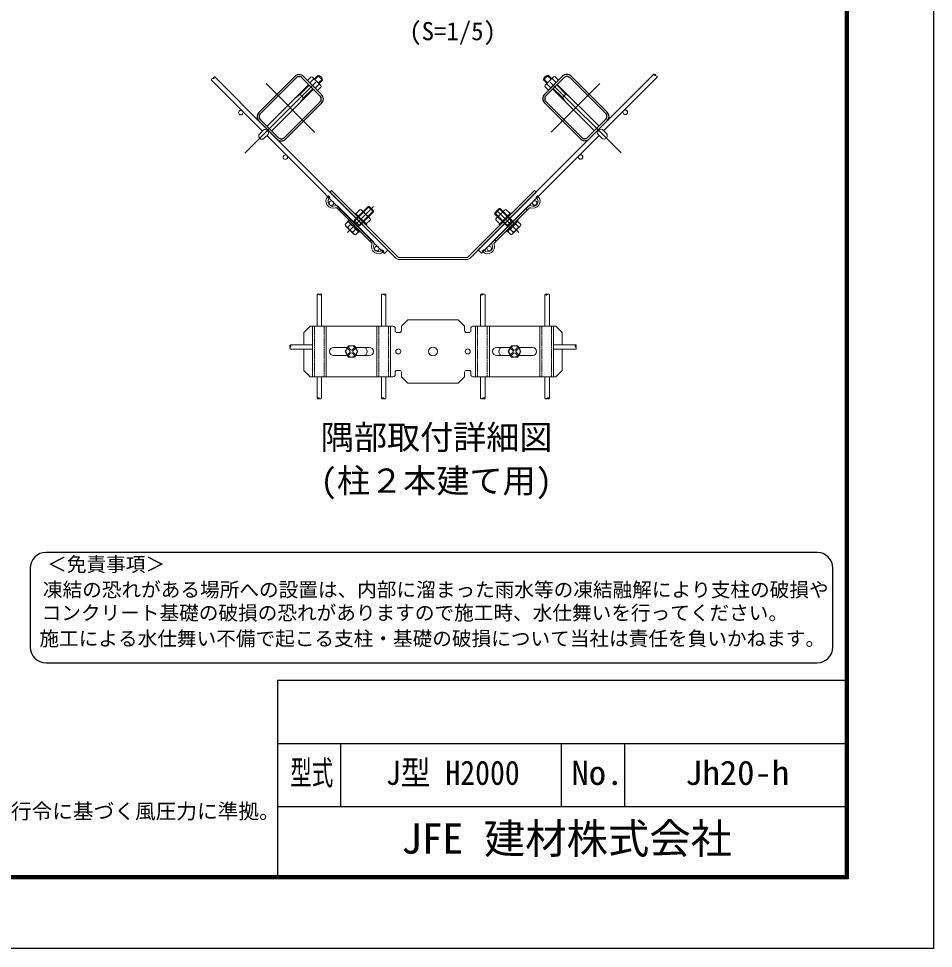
# Model space of a CAD drawing. Units: millimetres, scale not verified, with parts at other scales. Extents: x -4200 to 4200, y -2970 to 2970.
# Drawn here: x 1299 to 4200, y -2970 to -23 of the extents above; entities that cross this region are included whole.
import ezdxf
from ezdxf.enums import TextEntityAlignment as Align

# ---------------------------------------------------------------- set-up
doc = ezdxf.new("R2010")
doc.units = ezdxf.units.MM
doc.header["$LTSCALE"] = 10
doc.linetypes.add('USER1', pattern=[50.8, 31.75, -6.35, 6.35, -6.35])
doc.linetypes.add('USER2', pattern=[0.375, 0.25, -0.125])
for name, color, linetype, lineweight in [('0-0_D-TTL-TXT', 7, 'Continuous', 25), ('0-4_D-STR3', 3, 'Continuous', 13), ('0-5_D-BMK', 2, 'USER1', 13), ('0-6_D-STR1', 1, 'Continuous', 25), ('0-7_D-STR2', 7, 'Continuous', 13), ('0-C_D-TTL', 7, 'Continuous', 25)]:
    doc.layers.add(name, color=color, linetype=linetype, lineweight=lineweight)
doc.styles.add('ＭＳ ゴシック', font='')
doc.styles.get('ＭＳ ゴシック').set_extended_font_data('MS Gothic')

msp = doc.modelspace()

# ---------------------------------------------------------------- linework, layer by layer
at = {"layer": '0-0_D-TTL-TXT', "color": 2}
for p, q in [((3831.35, -1714.77), (1385.8, -1714.77)), ((1335.8, -1764.77), (1335.8, -2014.77)), ((3881.35, -2014.77), (3881.35, -1764.77)), ((1385.8, -2064.77), (3831.35, -2064.77))]:
    msp.add_line(p, q, dxfattribs=at)
for centre, start, end in [((1385.8, -1764.77), 90, 180), ((3831.35, -1764.77), 0, 90), ((1385.8, -2014.77), 180, 270), ((3831.35, -2014.77), 270, 0)]:
    msp.add_arc(centre, 50, start, end, dxfattribs=at)
at = {"layer": '0-4_D-STR3'}
for p, q in [((2237.11, -213.74), (2247.91, -202.94)), ((2238.81, -215.44), (2250.81, -203.44)), ((2262.62, -217.65), (2247.91, -202.94)), ((2963.51, -216.85), (2978.22, -202.14)), ((2987.32, -214.64), (2975.32, -202.64)), ((2989.02, -212.94), (2978.22, -202.14)), ((2994.86, -207.1), (2999.21, -205.94)), ((2999.21, -205.94), (3011.25, -217.98)), ((2086.58, -364.27), (2218.95, -231.9)), ((2220.65, -233.6), (2191.52, -262.73)), ((2191.52, -262.73), (2218.67, -235.58)), ((2226.92, -206.74), (2214.88, -218.78)), ((2214.88, -218.78), (2246.78, -250.68)), ((2234.39, -214.2), (2222.35, -226.25)), ((2231.27, -207.9), (2226.92, -206.74)), ((2231.27, -207.9), (2257.66, -234.29)), ((2233.22, -209.85), (2234.39, -214.2)), ((2238.74, -215.37), (2234.39, -214.2)), ((2251.36, -231.17), (2239.32, -243.22)), ((2250.12, -226.75), (2262.12, -214.75)), ((2250.19, -226.83), (2251.36, -231.17)), ((2255.71, -232.34), (2251.36, -231.17)), ((2251.82, -228.45), (2262.62, -217.65)), ((2257.66, -234.29), (2258.82, -238.64)), ((2974.31, -227.65), (2963.51, -216.85)), ((2976.01, -225.95), (2964.01, -213.95)), ((2968.47, -233.49), (2967.31, -237.84)), ((2994.86, -207.1), (2968.47, -233.49)), ((2970.42, -231.54), (2974.77, -230.37)), ((2975.94, -226.03), (2974.77, -230.37)), ((2974.77, -230.37), (2986.82, -242.42)), ((3011.25, -217.98), (2979.35, -249.88)), ((2987.4, -214.57), (2991.75, -213.4)), ((2992.91, -209.05), (2991.75, -213.4)), ((2991.75, -213.4), (3003.79, -225.45)), ((3034.62, -261.93), (3005.48, -232.8)), ((3139.55, -363.47), (3007.18, -231.1)), ((2101.29, -378.98), (2233.66, -246.61)), ((2191.51, -262.73), (2179.64, -271.22)), ((2189.82, -261.03), (2204.53, -275.74)), ((2202.83, -274.05), (2231.96, -244.91)), ((2258.82, -238.64), (2246.78, -250.68)), ((2967.31, -237.84), (2979.35, -249.88)), ((3124.84, -378.18), (2992.47, -245.81)), ((3036.31, -260.23), (3021.61, -274.94)), ((3034.62, -261.93), (3046.5, -270.42)), ((2202.83, -274.05), (2194.34, -285.93)), ((3023.3, -273.25), (3031.79, -285.13)), ((2075.9, -374.95), (2063.39, -387.47)), ((3150.23, -374.15), (3162.74, -386.67)), ((2090.61, -389.66), (2078.1, -402.17)), ((3135.52, -388.86), (3148.04, -401.37)), ((2280.04, -586.35), (2281.45, -584.94)), ((2285.98, -589.46), (2281.45, -584.94)), ((2284.56, -590.88), (2285.98, -589.46)), ((2290.93, -567.83), (2286.4, -572.36)), ((2286.4, -572.36), (2496.66, -782.61)), ((2290.93, -567.83), (2501.19, -778.09)), ((2724.93, -778.09), (2935.19, -567.83)), ((2729.46, -782.61), (2939.72, -572.36)), ((2935.19, -567.83), (2939.72, -572.36)), ((2940.15, -589.46), (2944.67, -584.94)), ((2941.56, -590.88), (2940.15, -589.46)), ((2946.09, -586.35), (2944.67, -584.94)), ((2423.37, -729.68), (2312.07, -618.38)), ((2341.37, -701.19), (2424.32, -618.24)), ((2360.07, -668.92), (2410.55, -618.44)), ((2362.75, -662.84), (2407.15, -618.44)), ((2424.12, -635.41), (2407.15, -618.44)), ((2802.75, -729.68), (2914.05, -618.38)), ((2418.84, -734.21), (2307.54, -622.91)), ((2313.98, -629.35), (2318.5, -624.82)), ((2339.29, -646.18), (2325.72, -632.6)), ((2361.33, -681.23), (2419.48, -623.09)), ((2364.44, -641.35), (2366.71, -639.08)), ((2403.48, -675.85), (2366.71, -639.08)), ((2382.12, -627.91), (2368.83, -641.2)), ((2373.65, -682.49), (2424.12, -632.01)), ((2390.25, -636.04), (2376.96, -649.34)), ((2379.72, -679.81), (2424.12, -635.41)), ((2412.33, -655.29), (2387.23, -630.19)), ((2424.12, -635.41), (2424.12, -632.01)), ((2807.28, -734.21), (2918.58, -622.91)), ((2809.47, -642.07), (2826.44, -625.1)), ((2809.47, -638.68), (2823.05, -625.1)), ((2852.88, -682.09), (2809.47, -638.68)), ((2809.47, -642.07), (2809.47, -638.68)), ((2846.81, -679.41), (2809.47, -642.07)), ((2865.19, -680.82), (2814.12, -629.75)), ((2814.2, -654.88), (2839.3, -629.79)), ((2885.16, -700.79), (2816.35, -631.98)), ((2866.46, -668.51), (2823.05, -625.1)), ((2823.05, -625.1), (2826.44, -625.1)), ((2823.05, -675.45), (2859.82, -638.68)), ((2863.78, -662.44), (2826.44, -625.1)), ((2836.27, -635.64), (2849.57, -648.93)), ((2844.4, -627.51), (2857.7, -640.8)), ((2862.08, -640.94), (2859.82, -638.68)), ((2880.18, -661.31), (2915.53, -625.95)), ((2912.14, -629.35), (2907.62, -624.82)), ((2334.6, -675.43), (2343.09, -666.94)), ((2342.74, -683.56), (2351.22, -675.08)), ((2343.09, -664.12), (2345.92, -661.29)), ((2378.45, -699.47), (2343.09, -664.12)), ((2361.05, -667.93), (2362.75, -662.84)), ((2379.72, -679.81), (2362.75, -662.84)), ((2406.52, -652.31), (2393.22, -665.6)), ((2401.21, -678.12), (2403.48, -675.85)), ((2414.65, -660.44), (2401.36, -673.73)), ((2811.88, -660.03), (2825.17, -673.33)), ((2820.01, -651.9), (2833.3, -665.19)), ((2825.31, -677.71), (2823.05, -675.45)), ((2846.81, -679.41), (2863.78, -662.44)), ((2848.08, -699.07), (2883.44, -663.71)), ((2869.72, -671.77), (2866.46, -668.51)), ((2883.79, -683.16), (2875.3, -674.67)), ((2883.44, -663.71), (2880.61, -660.88)), ((2891.92, -675.02), (2883.44, -666.54)), ((2362.41, -706.06), (2336.91, -680.56)), ((2359, -699.82), (2367.48, -691.34)), ((2367.13, -707.96), (2375.62, -699.47)), ((2374.63, -681.51), (2379.72, -679.81)), ((2378.45, -699.47), (2381.27, -696.64)), ((2848.08, -699.07), (2845.25, -696.24)), ((2851.9, -681.1), (2846.81, -679.41)), ((2859.39, -707.55), (2850.91, -699.07)), ((2856.14, -685.35), (2852.88, -682.09)), ((2867.53, -699.42), (2859.04, -690.93)), ((2864.12, -705.66), (2889.62, -680.15)), ((2412.41, -727.77), (2416.93, -723.25)), ((2813.72, -727.77), (2809.19, -723.25)), ((2450.87, -757.19), (2452.29, -755.78)), ((2452.29, -755.78), (2456.81, -760.3)), ((2455.4, -761.72), (2456.81, -760.3)), ((2773.83, -755.78), (2769.31, -760.3)), ((2770.72, -761.72), (2769.31, -760.3)), ((2775.25, -757.19), (2773.83, -755.78)), ((2505.71, -779.96), (2720.41, -779.96)), ((2505.71, -786.36), (2720.41, -786.36)), ((2223.06, -997.79), (2203.06, -1017.79)), ((2487.06, -997.79), (2223.06, -997.79)), ((2230.43, -1157.79), (2230.43, -997.79)), ((2274.43, -1157.79), (2274.43, -997.79)), ((2434.43, -1157.79), (2434.43, -997.79)), ((2478.43, -1157.79), (2478.43, -997.79)), ((2533.06, -977.79), (2513.06, -997.79)), ((2513.06, -1011.79), (2513.06, -997.79)), ((2533.06, -977.79), (2693.06, -977.79)), ((2693.06, -977.79), (2713.06, -997.79)), ((2713.06, -1011.79), (2713.06, -997.79)), ((2739.06, -997.79), (3003.06, -997.79)), ((2747.69, -1157.79), (2747.69, -997.79)), ((2791.69, -1157.79), (2791.69, -997.79)), ((2951.69, -1157.79), (2951.69, -997.79)), ((2995.69, -1157.79), (2995.69, -997.79)), ((3003.06, -997.79), (3023.06, -1017.79)), ((2203.06, -1017.79), (2203.06, -1056.59)), ((2493.06, -1011.79), (2493.06, -1003.79)), ((2499.06, -1017.79), (2507.06, -1017.79)), ((2727.06, -1017.79), (2719.06, -1017.79)), ((2733.06, -1011.79), (2733.06, -1003.79)), ((3023.06, -1017.79), (3023.06, -1056.59)), ((2344.26, -1060.13), (2334.07, -1077.79)), ((2344.26, -1060.13), (2364.65, -1060.13)), ((2364.65, -1060.13), (2374.85, -1077.79)), ((2861.47, -1060.13), (2851.27, -1077.79)), ((2881.86, -1060.13), (2861.47, -1060.13)), ((2881.86, -1060.13), (2892.05, -1077.79)), ((2203.06, -1070.99), (2203.06, -1137.79)), ((2341.58, -1064.79), (2297.83, -1064.79)), ((2344.27, -1095.44), (2334.07, -1077.79)), ((2343.15, -1069.3), (2348.8, -1074.96)), ((2343.15, -1086.27), (2348.8, -1080.61)), ((2345.97, -1066.47), (2351.63, -1072.13)), ((2345.97, -1089.1), (2351.63, -1083.44)), ((2362.94, -1066.47), (2357.29, -1072.13)), ((2362.94, -1089.1), (2357.29, -1083.44)), ((2365.77, -1069.3), (2360.12, -1074.96)), ((2365.77, -1086.27), (2360.12, -1080.61)), ((2364.65, -1095.44), (2374.85, -1077.79)), ((2411.03, -1064.79), (2367.34, -1064.79)), ((2815.09, -1064.79), (2858.78, -1064.79)), ((2861.47, -1095.44), (2851.27, -1077.79)), ((2860.35, -1069.3), (2866, -1074.96)), ((2860.35, -1086.27), (2866, -1080.61)), ((2863.18, -1066.47), (2868.83, -1072.13)), ((2863.18, -1089.1), (2868.83, -1083.44)), ((2880.15, -1066.47), (2874.49, -1072.13)), ((2880.15, -1089.1), (2874.49, -1083.44)), ((2882.98, -1069.3), (2877.32, -1074.96)), ((2882.98, -1086.27), (2877.32, -1080.61)), ((2881.86, -1095.44), (2892.05, -1077.79)), ((2884.54, -1064.79), (2928.29, -1064.79)), ((3023.06, -1070.99), (3023.06, -1137.79)), ((2341.58, -1090.79), (2297.83, -1090.79)), ((2344.27, -1095.44), (2364.65, -1095.44)), ((2411.03, -1090.79), (2367.34, -1090.79)), ((2815.09, -1090.79), (2858.78, -1090.79)), ((2881.86, -1095.44), (2861.47, -1095.44)), ((2884.54, -1090.79), (2928.29, -1090.79)), ((2223.06, -1157.79), (2203.06, -1137.79)), ((2493.06, -1143.79), (2493.06, -1151.79)), ((2499.06, -1137.79), (2507.06, -1137.79)), ((2513.06, -1143.79), (2513.06, -1157.79)), ((2713.06, -1143.79), (2713.06, -1157.79)), ((2727.06, -1137.79), (2719.06, -1137.79)), ((2733.06, -1143.79), (2733.06, -1151.79)), ((3023.06, -1137.79), (3003.06, -1157.79)), ((2223.06, -1157.79), (2487.06, -1157.79)), ((2533.06, -1177.79), (2513.06, -1157.79)), ((2693.06, -1177.79), (2533.06, -1177.79)), ((2693.06, -1177.79), (2713.06, -1157.79)), ((3003.06, -1157.79), (2739.06, -1157.79))]:
    msp.add_line(p, q, dxfattribs=at)
at = {"layer": '0-4_D-STR3', "linetype": 'USER2'}
for p, q in [((2236.83, -1157.79), (2236.83, -997.79)), ((2268.03, -1157.79), (2268.03, -997.79)), ((2440.83, -1157.79), (2440.83, -997.79)), ((2472.03, -1157.79), (2472.03, -997.79)), ((2754.09, -1157.79), (2754.09, -997.79)), ((2785.29, -1157.79), (2785.29, -997.79)), ((2958.09, -1157.79), (2958.09, -997.79)), ((2989.29, -1157.79), (2989.29, -997.79))]:
    msp.add_line(p, q, dxfattribs=at)
at = {"layer": '0-4_D-STR3'}
for points in [[(2994.17, -244.11), (3023.3, -273.25), (2994.17, -244.11)], [(2424.12, -632.01), (2410.55, -618.44), (2407.15, -618.44)], [(2851.9, -681.1), (2865.48, -667.53), (2863.78, -662.44)]]:
    msp.add_lwpolyline(points, dxfattribs=at)
for centre, radius in [((2354.46, -1077.79), 17.66), ((2871.66, -1077.79), 17.66), ((2503.06, -1077.79), 8), ((2613.06, -1077.79), 14), ((2723.06, -1077.79), 8)]:
    msp.add_circle(centre, radius, dxfattribs=at)
for centre, radius, start, end in [((2246.67, -218.89), 16, 4.4584, 85.5416), ((2979.46, -218.09), 16, 94.4584, 175.5416), ((2070.74, -394.82), 10.4, 135, 315), ((3155.39, -394.02), 10.4, 225, 45), ((2295.59, -601.91), 22, 135, 292.60731), ((2930.53, -601.91), 22, 247.39269, 45), ((2295.59, -601.91), 15.6, 135, 292.60731), ((2305.28, -625.17), 9.6, 45, 112.60731), ((2920.84, -625.17), 9.6, 67.39269, 135), ((2930.53, -601.91), 15.6, 247.39269, 45), ((2305.28, -625.17), 3.2, 45, 112.60731), ((2381.1, -637.07), 9.21, 6.37498, 83.62502), ((2375.71, -666.85), 34.06, 25.26839, 64.73161), ((2850.81, -666.44), 34.06, 115.26839, 154.73161), ((2845.43, -636.66), 9.21, 96.37498, 173.62502), ((2920.84, -625.17), 3.2, 67.39269, 135), ((2343.76, -674.4), 9.22, 186.40651, 263.59349), ((2342.07, -676.1), 9.21, 6.37498, 83.62502), ((2336.68, -705.88), 34.06, 25.26839, 64.73161), ((2405.48, -661.47), 9.22, 6.43449, 83.56551), ((2821.04, -661.07), 9.22, 96.43449, 173.56551), ((2889.84, -705.47), 34.06, 115.26839, 154.73161), ((2884.46, -675.69), 9.21, 96.37498, 173.62502), ((2882.76, -674), 9.22, 276.40651, 353.59349), ((2373.54, -669.02), 34.06, 205.26839, 244.73161), ((2368, -698.95), 9.04, 185.51779, 264.48221), ((2366.45, -700.5), 9.22, 6.43449, 83.56551), ((2860.07, -700.1), 9.22, 96.43449, 173.56551), ((2858.53, -698.55), 9.04, 275.51779, 354.48221), ((2852.99, -668.62), 34.06, 295.26839, 334.73161), ((2416.58, -736.47), 3.2, 337.39269, 45), ((2416.58, -736.47), 9.6, 337.39269, 45), ((2809.54, -736.47), 9.6, 135, 202.60731), ((2809.54, -736.47), 3.2, 135, 202.60731), ((2439.84, -746.16), 22, 157.39269, 315), ((2439.84, -746.16), 15.6, 157.39269, 315), ((2786.28, -746.16), 22, 225, 22.60731), ((2786.28, -746.16), 15.6, 225, 22.60731), ((2505.71, -773.56), 12.8, 225, 270), ((2505.71, -773.56), 6.4, 225, 270), ((2720.41, -773.56), 6.4, 270, 315), ((2720.41, -773.56), 12.8, 270, 315), ((2487.06, -1003.79), 6, 0, 90), ((2739.06, -1003.79), 6, 90, 180), ((2499.06, -1011.79), 6, 180, 270), ((2507.06, -1011.79), 6, 270, 0), ((2719.06, -1011.79), 6, 180, 270), ((2727.06, -1011.79), 6, 270, 0), ((2297.83, -1077.79), 13, 90, 270), ((2344.56, -1067.89), 2, 45, 225), ((2344.56, -1087.68), 2, 135.00001, 314.99999), ((2345.97, -1077.79), 4, 314.99999, 45), ((2354.46, -1069.3), 4, 225.00001, 314.99999), ((2354.46, -1086.27), 4, 45, 135), ((2362.94, -1077.79), 4, 135, 225.00001), ((2364.36, -1067.89), 2, 315.00048, 135.00047), ((2364.36, -1087.68), 2, 225.00002, 45), ((2391.66, -1077.79), 13, 270, 90), ((2411.03, -1077.79), 13, 270, 90), ((2815.09, -1077.79), 13, 90, 270), ((2834.46, -1077.79), 13, 90, 270), ((2861.76, -1067.89), 2, 44.99953, 224.99952), ((2861.76, -1087.68), 2, 135, 314.99998), ((2863.18, -1077.79), 4, 314.99999, 45), ((2871.66, -1069.3), 4, 225.00001, 314.99999), ((2871.66, -1086.27), 4, 45, 135), ((2880.15, -1077.79), 4, 135, 225.00001), ((2881.56, -1067.89), 2, 315, 135), ((2881.56, -1087.68), 2, 225.00001, 44.99999), ((2928.29, -1077.79), 13, 270, 90), ((2499.06, -1143.79), 6, 90, 180), ((2507.06, -1143.79), 6, 0, 90), ((2719.06, -1143.79), 6, 90, 180), ((2727.06, -1143.79), 6, 0, 90), ((2487.06, -1151.79), 6, 270, 0), ((2739.06, -1151.79), 6, 180, 270)]:
    msp.add_arc(centre, radius, start, end, dxfattribs=at)
for centre, major_axis, start_param, end_param in [((2083.22, -382.35), (-7.35, 7.35), 3.1415927, 6.2831853), ((3142.92, -381.55), (7.35, 7.35), 0, 3.1415927)]:
    msp.add_ellipse(centre, major_axis=major_axis, ratio=0.649974, start_param=start_param, end_param=end_param, dxfattribs=at)
at = {"layer": '0-5_D-BMK'}
for p, q in [((2016.57, -448.99), (2272.21, -193.36)), ((3209.56, -448.19), (2953.93, -192.56)), ((2083.58, -228.9), (2238.33, -383.65)), ((3142.55, -228.1), (2987.8, -382.85))]:
    msp.add_line(p, q, dxfattribs=at)
at = {"layer": '0-6_D-STR1'}
for p, q in [((2060.56, -320.15), (2174.83, -205.88)), ((2259.68, -263.58), (2201.98, -205.88)), ((2966.45, -262.78), (3024.15, -205.08)), ((3165.57, -319.35), (3051.3, -205.08)), ((2065.08, -324.68), (2179.35, -210.41)), ((2255.15, -268.11), (2197.46, -210.41)), ((2970.98, -267.31), (3028.68, -209.61)), ((3161.05, -323.88), (3046.78, -209.61)), ((2140.89, -400.48), (2255.15, -286.21)), ((2145.41, -405), (2259.68, -290.73)), ((3080.72, -404.2), (2966.45, -289.93)), ((3085.25, -399.68), (2970.98, -285.41)), ((2060.43, -347.17), (2118.39, -405.13)), ((2065, -342.69), (2122.87, -400.56)), ((3161.22, -341.8), (3103.35, -399.68)), ((3165.7, -346.37), (3107.74, -404.33))]:
    msp.add_line(p, q, dxfattribs=at)
for centre, radius, start, end in [((2188.4, -219.46), 19.2, 45, 135.00001), ((3037.73, -218.66), 19.2, 44.99999, 135), ((3037.73, -218.66), 12.8, 44.99999, 135), ((2188.4, -219.46), 12.8, 45, 135.00001), ((2246.1, -277.16), 19.2, 315.00001, 45.00002), ((2980.03, -276.36), 19.2, 134.99998, 224.99999), ((2246.1, -277.16), 12.8, 315.00001, 45.00002), ((2980.03, -276.36), 12.8, 134.99998, 224.99999), ((2074.14, -333.73), 19.2, 135.00001, 225), ((3152, -332.93), 12.8, 315, 44.99999), ((3152, -332.93), 19.2, 315, 44.99999), ((2074.14, -333.73), 12.8, 135.00001, 225), ((2131.83, -391.43), 19.2, 225, 315.00001), ((2131.83, -391.43), 12.8, 225, 315.00001), ((3094.3, -390.63), 19.2, 224.99999, 315), ((3094.3, -390.63), 12.8, 224.99999, 315)]:
    msp.add_arc(centre, radius, start, end, dxfattribs=at)
at = {"layer": '0-7_D-STR2'}
for p, q in [((2756.3, -755.78), (3313.7, -198.37)), ((2071.87, -378.98), (1910.54, -217.64)), ((2082.06, -368.8), (1920.72, -207.46)), ((3154.26, -378.18), (3323.89, -208.55)), ((2459.65, -766.76), (2086.58, -393.69)), ((2096.76, -383.51), (2469.83, -756.58)), ((2766.48, -765.96), (3139.55, -392.89)), ((2459.65, -766.76), (2469.83, -756.58)), ((2756.3, -755.78), (2766.48, -765.96)), ((2245.26, -997.79), (2245.26, -897.13)), ((2259.66, -997.79), (2259.66, -897.13)), ((2449.26, -997.79), (2449.26, -897.13)), ((2463.66, -997.79), (2463.66, -897.13)), ((2763.86, -997.79), (2763.86, -897.13)), ((2778.26, -997.79), (2778.26, -897.13)), ((2967.86, -997.79), (2967.86, -897.13)), ((2982.26, -997.79), (2982.26, -897.13)), ((2229.06, -1056.59), (2160.62, -1056.59)), ((2995.69, -1056.59), (3065.5, -1056.59)), ((2229.06, -1070.99), (2160.62, -1070.99)), ((2995.69, -1070.99), (3065.5, -1070.99)), ((2245.26, -1157.79), (2245.26, -1226.23)), ((2259.66, -1157.79), (2259.66, -1226.23)), ((2449.26, -1157.79), (2449.26, -1226.23)), ((2463.66, -1157.79), (2463.66, -1226.23)), ((2763.86, -1157.79), (2763.86, -1226.23)), ((2778.26, -1157.79), (2778.26, -1226.23)), ((2967.86, -1157.79), (2967.86, -1226.23)), ((2982.26, -1157.79), (2982.26, -1226.23))]:
    msp.add_line(p, q, dxfattribs=at)
for centre in [(2003.43, -320.71), (3222.71, -319.91), (2144.85, -462.14), (3081.28, -461.34), (2290.51, -607.8), (2935.62, -607), (2434.76, -752.05), (2791.37, -751.25)]:
    msp.add_circle(centre, 7.2, dxfattribs=at)
for centre, start, end in [((3318.14, -199.03), 171.54543, 278.45457), ((3314.36, -202.8), 351.54543, 98.45457), ((3319.45, -207.89), 351.54543, 98.45457), ((1914.97, -216.99), 81.54543, 188.45457), ((1920.06, -211.89), 81.54543, 188.45457), ((1916.29, -208.12), 261.54543, 8.45457), ((2248.86, -899.8), 36.54543, 143.45457), ((2256.06, -899.8), 36.54543, 143.45457), ((2256.06, -894.47), 216.54543, 323.45457), ((2452.86, -899.8), 36.54543, 143.45457), ((2460.06, -899.8), 36.54543, 143.45457), ((2460.06, -894.47), 216.54543, 323.45457), ((2767.46, -899.8), 36.54543, 143.45457), ((2767.46, -894.47), 216.54543, 323.45457), ((2774.66, -899.8), 36.54543, 143.45457), ((2971.46, -899.8), 36.54543, 143.45457), ((2971.46, -894.47), 216.54543, 323.45457), ((2978.66, -899.8), 36.54543, 143.45457), ((2163.29, -1060.19), 126.54543, 233.45457), ((2157.95, -1060.19), 306.54543, 53.45457), ((3068.17, -1060.19), 126.54543, 233.45457), ((3062.83, -1060.19), 306.54543, 53.45457), ((2163.29, -1067.39), 126.54543, 233.45457), ((3062.83, -1067.39), 306.54543, 53.45457), ((2248.86, -1228.9), 36.54543, 143.45457), ((2248.86, -1223.56), 216.54543, 323.45457), ((2256.06, -1223.56), 216.54543, 323.45457), ((2452.86, -1228.9), 36.54543, 143.45457), ((2452.86, -1223.56), 216.54543, 323.45457), ((2460.06, -1223.56), 216.54543, 323.45457), ((2767.46, -1223.56), 216.54543, 323.45457), ((2774.66, -1228.9), 36.54543, 143.45457), ((2774.66, -1223.56), 216.54543, 323.45457), ((2971.46, -1223.56), 216.54543, 323.45457), ((2978.66, -1228.9), 36.54543, 143.45457), ((2978.66, -1223.56), 216.54543, 323.45457)]:
    msp.add_arc(centre, 4.48, start, end, dxfattribs=at)
at = {"layer": '0-C_D-TTL'}
for p, q in [((2120, -2120), (2120, -2740)), ((2120, -2120), (3920, -2120)), ((2120, -2320), (3920, -2320)), ((2320, -2320), (2320, -2520)), ((3020, -2320), (3020, -2520)), ((3220, -2320), (3220, -2520)), ((2120, -2520), (3920, -2520))]:
    msp.add_line(p, q, dxfattribs=at)
at = {"layer": '0-C_D-TTL', "color": 2}
msp.add_lwpolyline([(-4200, 2970), (4200, 2970), (4200, -2970), (-4200, -2970)], close=True, dxfattribs=at)
at = {"layer": '0-C_D-TTL'}
for points in [[(-3930, 2750), (3930, 2750), (3930, -2750), (-3930, -2750)], [(-3927.5, 2747.5), (3927.5, 2747.5), (3927.5, -2747.5), (-3927.5, -2747.5)], [(-3925, 2745), (3925, 2745), (3925, -2745), (-3925, -2745)], [(-3922.5, 2742.5), (3922.5, 2742.5), (3922.5, -2742.5), (-3922.5, -2742.5)], [(-3920, 2740), (3920, 2740), (3920, -2740), (-3920, -2740)]]:
    msp.add_lwpolyline(points, close=True, dxfattribs=at)

# ---------------------------------------------------------------- texts
at = {"layer": '0-0_D-TTL-TXT', "style": 'ＭＳ ゴシック'}
for s, height, p in [('(S=1/5)', 57.7, (2537.89, -108.56)), ('隅部取付詳細図', 76.98, (2257.08, -1411.28)), ('(柱２本建て用)', 76.98, (2256.04, -1549.01)), ('＜免責事項＞ \u3000\u3000', 45.67, (1389.5, -1788.95)), ('凍結の恐れがある場所への設置は、内部に溜まった雨水等の凍結融解により支柱の破損や', 45.67, (1375.98, -1869.45)), ('コンクリート基礎の破損の恐れがありますので施工時、水仕舞いを行ってください。', 45.67, (1371.87, -1942.87)), ('施工による水仕舞い不備で起こる支柱・基礎の破損について当社は責任を負いかねます。 ', 45.67, (1364.88, -2024.36)), ('（設計条件）風荷重：昭和57年改正 建築基準法・同施行令に基づく風圧力に準拠。', 48.09, (-332.45, -2573.6)), ('JFE 建材株式会社', 96.19, (2512.38, -2698.5))]:
    msp.add_text(s, height=height, dxfattribs=at).set_placement(p, align=Align.BOTTOM_LEFT)
for s, height, width, p in [('型式', 76.97, 0.65, (2160.27, -2474.8)), ('J型 H2000', 76.98, 0.9, (2463.6, -2474.8)), ('No.', 76.98, 1.05, (3052, -2474.8)), ('Jh20-h', 76.98, 1.05, (3412.67, -2474.8))]:
    msp.add_text(s, height=height, dxfattribs=dict(at, width=width)).set_placement(p, align=Align.BOTTOM_LEFT)

doc.saveas('drawing.dxf')
